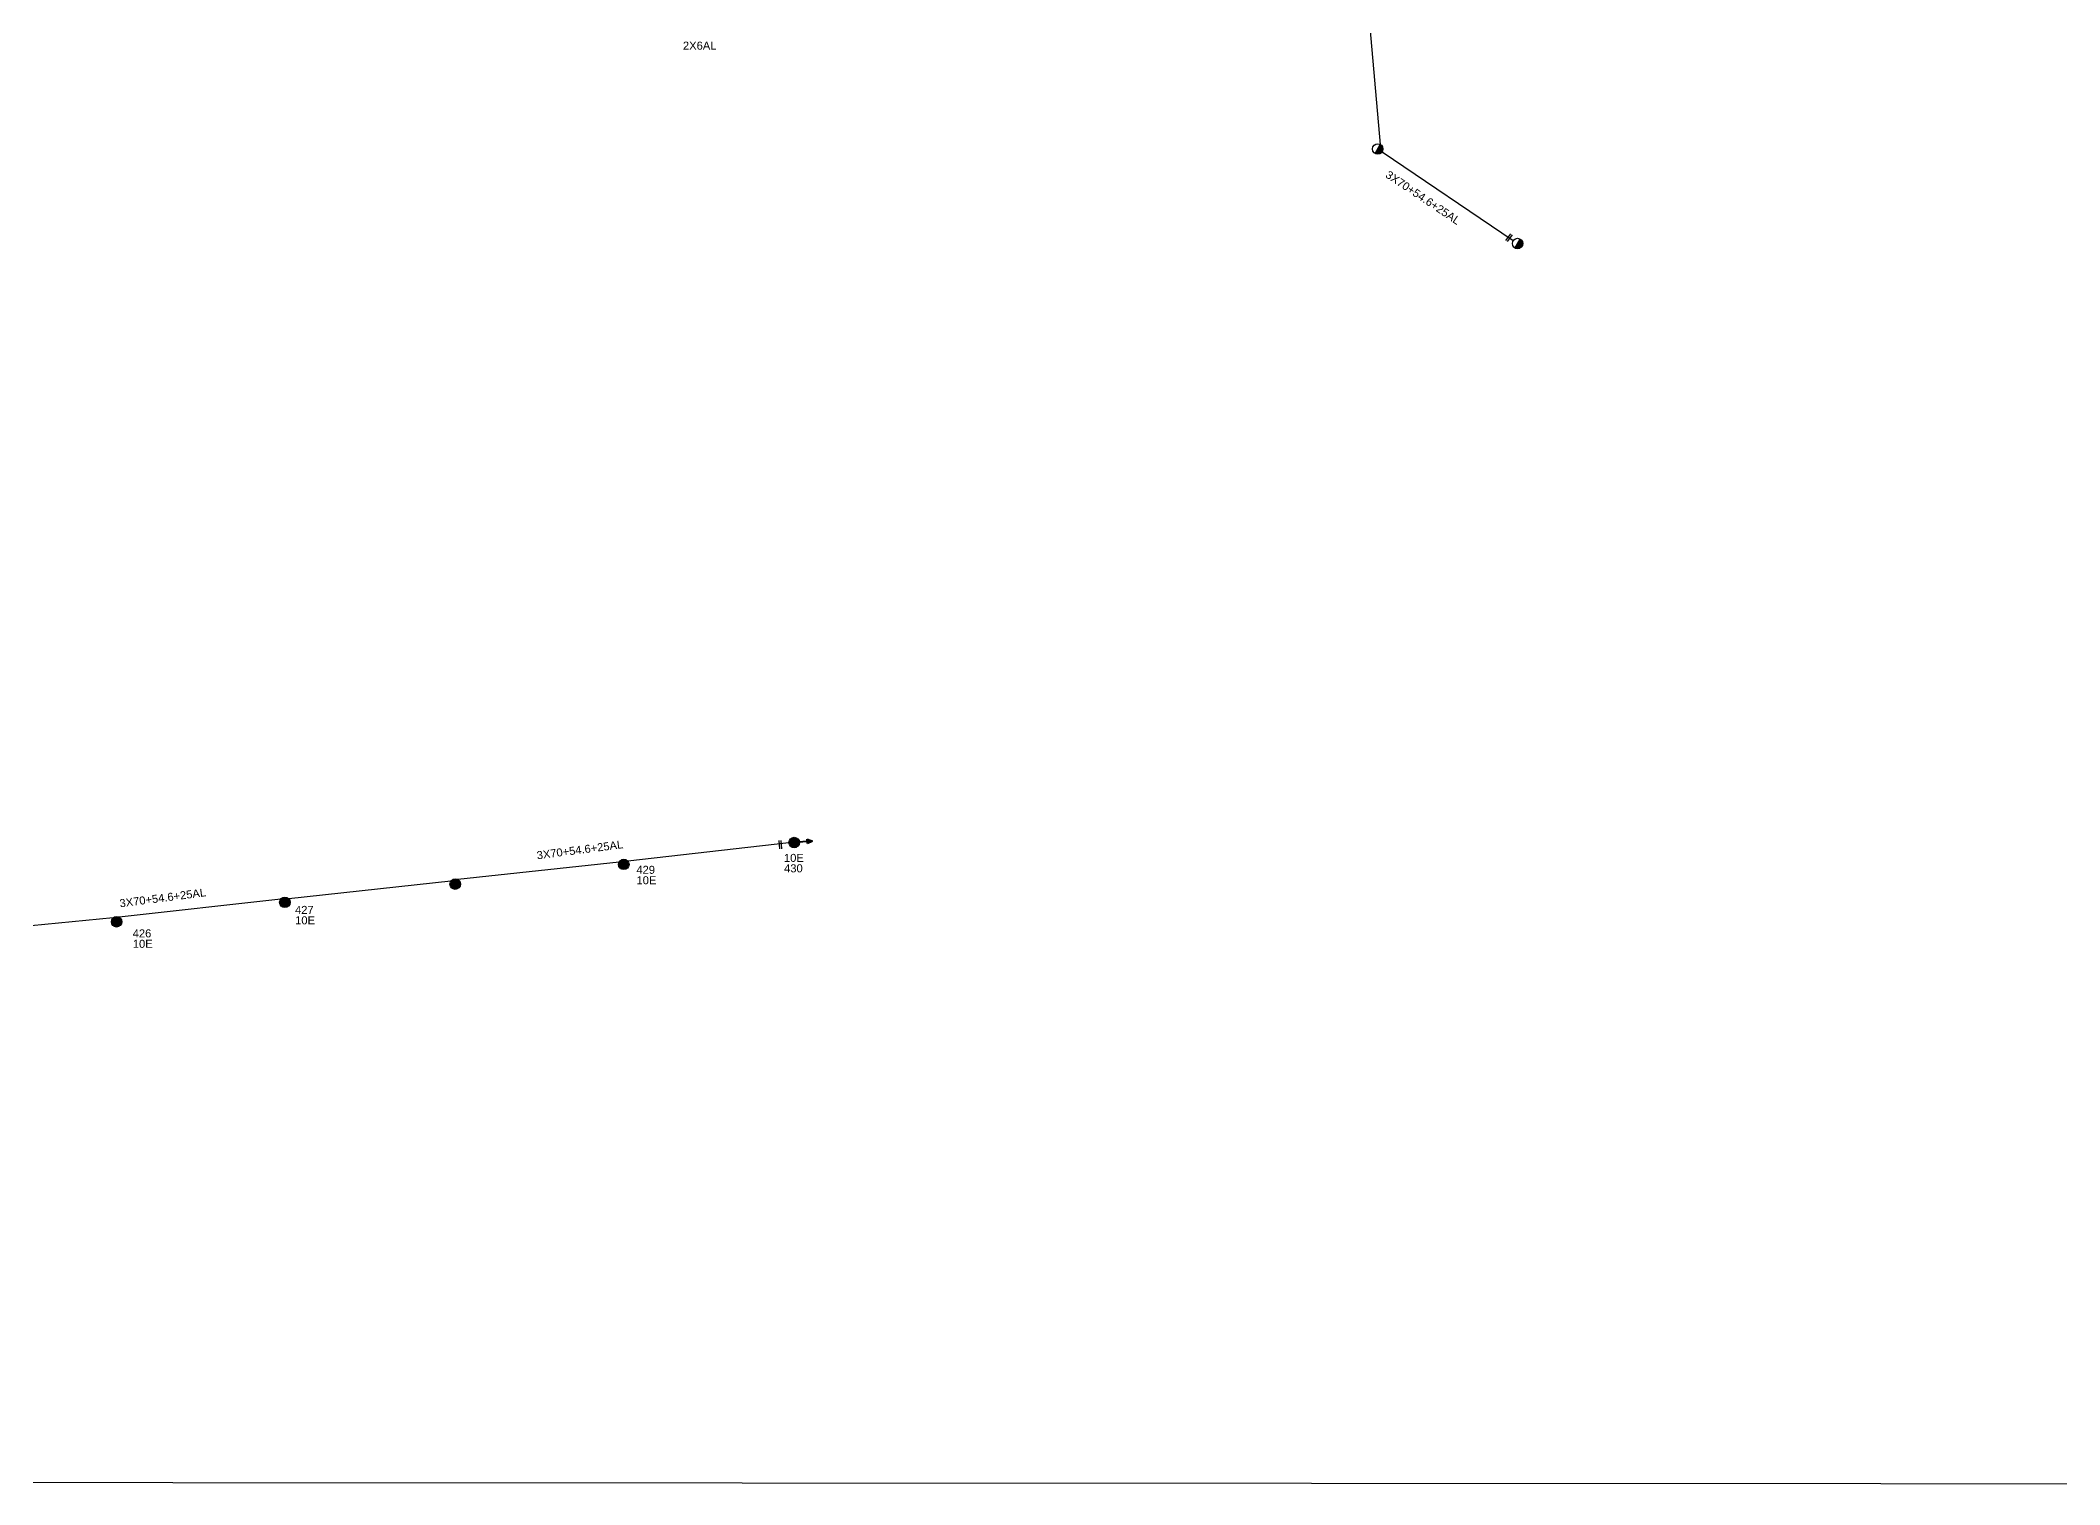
# Model space of a CAD drawing. Header units: millimetres. Extents: x 645 to 3057, y 900 to 1793.
# Drawn here: x 2152 to 2606.2, y 916.2 to 1241 of the extents above; entities that cross this region are included whole.
import ezdxf

# ---------------------------------------------------------------- set-up
doc = ezdxf.new("R2010")
doc.units = ezdxf.units.MM
doc.linetypes.add('DASHED', pattern=[19.05, 12.7, -6.35])
for name, color, linetype in [('Επίτονοι', 7, 'Continuous'), ('Επιγραφές - Σχήματα', 7, 'Continuous'), ('Καλώδια ΧΤ   2x6AL', 7, 'DASHED'), ('Μηχανική τομή', 7, 'Continuous'), ('Στύλος Ξύλινος', 7, 'Continuous'), ('Στύλος Ξύλινος @ 1', 7, 'Continuous'), ('Στύλος ΦΜ', 7, 'Continuous'), ('Στύλος ΦΜ @ 1', 7, 'Continuous'), ('Συνεστραμμένα ΧΤ   3x70+54.6+25 AL', 7, 'SYN_LINE')]:
    doc.layers.add(name, color=color, linetype=linetype)
doc.styles.get("Standard").update_dxf_attribs({"font": 'arial.ttf'})
doc.linetypes.add('SYN_LINE', pattern='A,0.5,-0.0001,["/\\/\\/\\/",Standard,S=0.1,R=0,X=0,Y=-0.05],-0.25', length=0.7501)

# ---------------------------------------------------------------- blocks, each defined once
blk = doc.blocks.new('ΥΠΑΡΧΩΝ ΞΥΛΙΝΟΣ ΣΤΥΛΟΣ')
at = {"layer": 'Στύλος Ξύλινος'}
h = blk.add_hatch(color=7, dxfattribs=at)
h.paths.add_polyline_path([(-2.6, 0, 0.270008), (-1.3, -2.3), (1.3, 2.3, 0.576266)])
h.paths.add_polyline_path([(-1.3, -2.3, 0.574793), (2.6, 0, 0.268822), (1.3, 2.3)])
at = {"layer": 'Στύλος Ξύλινος', "color": 7}
blk.add_line((-1.3, -2.3), (1.3, 2.3), dxfattribs=at)
blk.add_circle((0, 0), 2.62, dxfattribs=at)
at = {"layer": 'Στύλος Ξύλινος', "flags": 4}
for tag, p in [('ΑΡΙΘΜΟΣ', (-4.9, 8.6)), ('ΤΥΠΟΣ', (-4.8, 3.4))]:
    blk.add_attdef(tag, p, '', height=4, dxfattribs=at)
blk = doc.blocks.new('ΕΠΙΤΟΝΟΣ')
at = {"layer": 'Επίτονοι', "lineweight": 40, "ltscale": 40}
blk.add_hatch(color=256, dxfattribs=at).paths.add_polyline_path([(-1.1, 6.5), (0, 9.1), (1.1, 6.5)])
for p, q in [((-1.1, 6.5), (0, 9.1)), ((1.1, 6.5), (-1.1, 6.5)), ((-1.1, 6.5), (0, 6.5)), ((0, 9.1), (1.1, 6.5)), ((0, 6.5), (0, 0))]:
    blk.add_line(p, q, dxfattribs=at)
blk = doc.blocks.new('ΥΠΑΡΧΩΝ ΤΣΙΜΕΝΤΕΝΙΟΣ ΣΤΥΛΟΣ')
at = {"layer": 'Στύλος ΦΜ'}
blk.add_hatch(color=256, dxfattribs=at).paths.add_polyline_path([(-1.3, -2.3, 0.574793), (2.6, 0, 0.268822), (1.3, 2.3)])
blk.add_line((-1.3, -2.3), (1.3, 2.3), dxfattribs=at)
blk.add_circle((0, 0), 2.62, dxfattribs=at)
at = {"layer": 'Στύλος ΦΜ', "flags": 4}
for tag, p in [('ΑΡΙΘΜΟΣ', (-4.7, 8.1)), ('ΤΥΠΟΣ', (-4.9, 3))]:
    blk.add_attdef(tag, p, '', height=4, dxfattribs=at)
blk = doc.blocks.new('ΜΗΧΑΝΙΚΗ ΤΟΜΗ')
at = {"layer": 'Μηχανική τομή', "ltscale": 40}
for p, q in [((-1.89, 0.78), (1.89, 0.78)), ((1.89, 0), (-1.89, 0))]:
    blk.add_line(p, q, dxfattribs=at)

msp = doc.modelspace()

# ---------------------------------------------------------------- linework, layer by layer
at = {"layer": 'Επιγραφές - Σχήματα'}
msp.add_lwpolyline([(644.94827, 917.56325), (2950.19274, 916.21517), (2950.19274, 1768.24265), (644.94827, 1768.24265)], close=True, dxfattribs=at)
at = {"layer": 'Συνεστραμμένα ΧΤ   3x70+54.6+25 AL', "color": 85, "ltscale": 20}
for points in [[(2450.81099, 1246.49126), (2453.3858, 1217.57044)], [(2453.79139, 1215.91234), (2483.28382, 1195.9516)]]:
    msp.add_lwpolyline(points, dxfattribs=at)
at = {"layer": 'Συνεστραμμένα ΧΤ   3x70+54.6+25 AL', "color": 2, "ltscale": 20}
for points in [[(2320.39173, 1060.50603), (2284.15602, 1056.4241)], [(2282.17046, 1056.16022), (2245.9045, 1052.26221)], [(2244.33742, 1051.89129), (2207.89548, 1047.94381)], [(2206.08517, 1047.87292), (2169.75857, 1043.78676)], [(2168.39543, 1043.64946), (2131.46186, 1040.0674)]]:
    msp.add_lwpolyline(points, dxfattribs=at)

# ---------------------------------------------------------------- block references
at = {"layer": 'Επίτονοι', "xscale": 0.449999999999907, "yscale": 0.449999999999907, "zscale": 0.449999999999907, "rotation": 274.6816739217397}
msp.add_blockref('ΕΠΙΤΟΝΟΣ', (2321.56926, 1060.59921), dxfattribs=at)
at = {"layer": 'Μηχανική τομή'}
for p, xscale, yscale, zscale, rotation in [((2482.47598, 1196.48286), 0.4999999999999103, 0.4999999999999103, 0.4999999999999103, 52.56044112064703), ((2318.26422, 1060.11018), 0.5000000000002713, 0.5000000000002713, 0.5000000000002713, 274.0207005517374)]:
    msp.add_blockref('ΜΗΧΑΝΙΚΗ ΤΟΜΗ', p, dxfattribs=dict(at, xscale=xscale, yscale=yscale, zscale=zscale, rotation=rotation))
at = {"layer": 'Στύλος Ξύλινος @ 1', "ltscale": 40}
ref = msp.add_blockref('ΥΠΑΡΧΩΝ ΞΥΛΙΝΟΣ ΣΤΥΛΟΣ', (2321.56589, 1060.59813), dxfattribs=dict(at, xscale=0.4499999999998181, yscale=0.4499999999998181, zscale=0.4499999999998181))
ref.add_attrib('ΤΥΠΟΣ', '430', (2319.28673, 1053.89815), dxfattribs={"layer": 'Στύλος Ξύλινος', "height": 1.8, "flags": 4})
ref.add_attrib('ΑΡΙΘΜΟΣ', '10E', (2319.25739, 1056.2426), dxfattribs={"layer": 'Στύλος Ξύλινος', "height": 1.8, "flags": 4})
ref = msp.add_blockref('ΥΠΑΡΧΩΝ ΞΥΛΙΝΟΣ ΣΤΥΛΟΣ', (2283.24489, 1055.67779), dxfattribs=dict(at, xscale=0.4499999999998181, yscale=0.4499999999998181, zscale=0.4499999999998181))
ref.add_attrib('ΤΥΠΟΣ', '10E', (2286.09625, 1051.21364), dxfattribs={"layer": 'Στύλος Ξύλινος', "height": 1.8, "flags": 4})
ref.add_attrib('ΑΡΙΘΜΟΣ', '429', (2286.06692, 1053.55809), dxfattribs={"layer": 'Στύλος Ξύλινος', "height": 1.8, "flags": 4})
at = {"layer": 'Στύλος Ξύλινος @ 1', "ltscale": 40, "xscale": 0.4499999999998181, "yscale": 0.4499999999998181, "zscale": 0.4499999999998181}
msp.add_blockref('ΥΠΑΡΧΩΝ ΞΥΛΙΝΟΣ ΣΤΥΛΟΣ', (2245.31894, 1051.24032), dxfattribs=at)
at = {"layer": 'Στύλος Ξύλινος @ 1', "ltscale": 40}
ref = msp.add_blockref('ΥΠΑΡΧΩΝ ΞΥΛΙΝΟΣ ΣΤΥΛΟΣ', (2207.01977, 1047.15623), dxfattribs=dict(at, xscale=0.4499999999998181, yscale=0.4499999999998181, zscale=0.4499999999998181))
ref.add_attrib('ΤΥΠΟΣ', '10E', (2209.3206, 1042.19886), dxfattribs={"layer": 'Στύλος Ξύλινος', "height": 1.8, "flags": 4})
ref.add_attrib('ΑΡΙΘΜΟΣ', '427', (2209.29126, 1044.54331), dxfattribs={"layer": 'Στύλος Ξύλινος', "height": 1.8, "flags": 4})
ref = msp.add_blockref('ΥΠΑΡΧΩΝ ΞΥΛΙΝΟΣ ΣΤΥΛΟΣ', (2169.17301, 1042.76487), dxfattribs=dict(at, xscale=0.4499999999998181, yscale=0.4499999999998181, zscale=0.4499999999998181))
ref.add_attrib('ΤΥΠΟΣ', '10E', (2172.81531, 1036.92245), dxfattribs={"layer": 'Στύλος Ξύλινος', "height": 1.8, "flags": 4})
ref.add_attrib('ΑΡΙΘΜΟΣ', '426', (2172.78598, 1039.2669), dxfattribs={"layer": 'Στύλος Ξύλινος', "height": 1.8, "flags": 4})
at = {"layer": 'Στύλος ΦΜ @ 1', "ltscale": 40, "xscale": 0.4499999999998181, "yscale": 0.4499999999998181, "zscale": 0.4499999999998181}
for p in [(2452.80024, 1216.54855), (2484.25919, 1195.29146)]:
    msp.add_blockref('ΥΠΑΡΧΩΝ ΤΣΙΜΕΝΤΕΝΙΟΣ ΣΤΥΛΟΣ', p, dxfattribs=at)

# ---------------------------------------------------------------- texts
at = {"layer": 'Καλώδια ΧΤ   2x6AL', "color": 7, "insert": (2296.53921, 1240.68045), "char_height": 1.8, "width": 168.3717627, "attachment_point": 1}
msp.add_mtext('2X6AL', dxfattribs=at)
at = {"layer": 'Συνεστραμμένα ΧΤ   3x70+54.6+25 AL', "color": 7, "insert": (2455.37293, 1211.81199), "char_height": 1.8, "width": 168.3717627, "attachment_point": 1, "rotation": 326.159709}
msp.add_mtext('3X70+54.6+25AL', dxfattribs=at)
at = {"layer": 'Συνεστραμμένα ΧΤ   3x70+54.6+25 AL', "color": 7, "ltscale": 20, "char_height": 1.8, "width": 30, "attachment_point": 1, "rotation": 7.4247527}
for insert in [(2263.54101, 1058.58852), (2169.72572, 1047.79039)]:
    msp.add_mtext('3X70+54.6+25AL', dxfattribs=dict(at, insert=insert))

doc.saveas('drawing.dxf')
